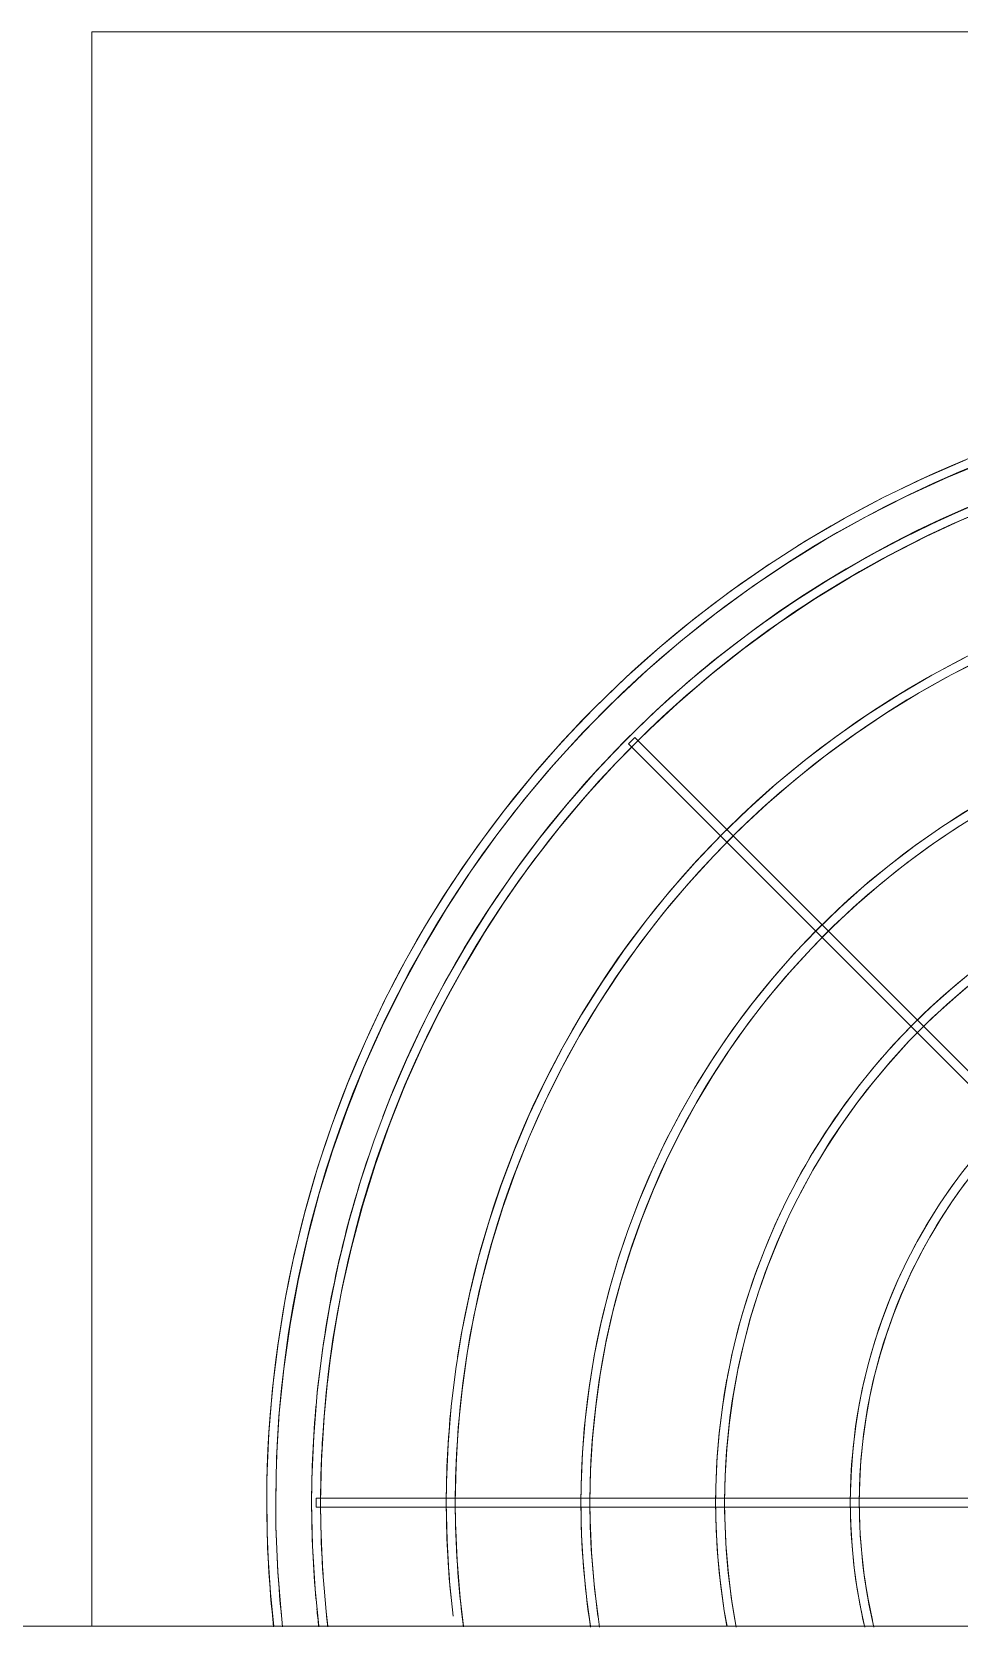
# Model space of a CAD drawing. Header units: millimetres. Extents: x -99196 to 15601, y -9661 to 93550.
# Drawn here: x -9648.8 to -9442.3, y 25499.8 to 25855 of the extents above; entities that cross this region are included whole.
import ezdxf

# ---------------------------------------------------------------- set-up
doc = ezdxf.new("R2010")
doc.units = ezdxf.units.MM
doc.layers.add('M-EQPM', color=44, linetype='Continuous', lineweight=5)
doc.layers.add('NET-THAY', color=2, linetype='Continuous', lineweight=9)

# ---------------------------------------------------------------- blocks, each defined once
blk = doc.blocks.new('ALB-AC MAY LANH - Generic _Without Brackets_-1836009-MẶT ĐỨNG 14-1')
at = {"layer": 'M-EQPM'}
for p, q in [((-9635.52, 19255), (-8765.52, 19255)), ((-9635.52, 18900), (-9635.52, 19255)), ((-9514.52, 19097.91), (-9515.94, 19096.5)), ((-9515.94, 19096.5), (-9367.44, 18948.01)), ((-9366.03, 18949.42), (-9514.52, 19097.91)), ((-9375.52, 18928.5), (-9585.52, 18928.5)), ((-9585.52, 18928.5), (-9585.52, 18926.5)), ((-9585.52, 18926.5), (-9375.52, 18926.5))]:
    blk.add_line(p, q, dxfattribs=at)
at = {"layer": 'M-EQPM', "flags": 128}
for points in [[(-9440.77, 19159.73), (-9449.98, 19155.73), (-9459.02, 19151.37), (-9467.88, 19146.66), (-9476.55, 19141.59), (-9485, 19136.18), (-9493.24, 19130.43), (-9501.24, 19124.36), (-9508.98, 19117.98), (-9516.47, 19111.29), (-9523.68, 19104.31), (-9530.61, 19097.04), (-9537.24, 19089.5), (-9543.57, 19081.71), (-9549.58, 19073.66), (-9555.26, 19065.39), (-9560.6, 19056.89), (-9565.61, 19048.19), (-9570.26, 19039.29), (-9574.55, 19030.21), (-9578.47, 19020.97), (-9582.02, 19011.58), (-9585.2, 19002.06), (-9587.99, 18992.41), (-9590.39, 18982.67), (-9592.4, 18972.83), (-9594.01, 18962.92), (-9595.23, 18952.96), (-9596.05, 18942.95), (-9596.47, 18932.92), (-9596.52, 18927.5)], [(-9440.77, 19159.73), (-9449.98, 19155.73), (-9459.02, 19151.37), (-9467.88, 19146.66), (-9476.55, 19141.59), (-9485, 19136.18), (-9493.24, 19130.43), (-9501.24, 19124.36), (-9508.98, 19117.98), (-9516.47, 19111.29), (-9523.68, 19104.31), (-9530.61, 19097.04), (-9537.24, 19089.5), (-9543.57, 19081.71), (-9549.58, 19073.66), (-9555.26, 19065.39), (-9560.6, 19056.89), (-9565.61, 19048.19), (-9570.26, 19039.29), (-9574.55, 19030.21), (-9578.47, 19020.97), (-9582.02, 19011.58), (-9585.2, 19002.06), (-9587.99, 18992.41), (-9590.39, 18982.67), (-9592.4, 18972.83), (-9594.01, 18962.92), (-9595.23, 18952.96), (-9596.05, 18942.95), (-9596.47, 18932.92), (-9596.52, 18927.5)], [(-9440.77, 19159.73), (-9449.98, 19155.73), (-9459.02, 19151.37), (-9467.88, 19146.66), (-9476.55, 19141.59), (-9485, 19136.18), (-9493.24, 19130.43), (-9501.24, 19124.36), (-9508.98, 19117.98), (-9516.47, 19111.29), (-9523.68, 19104.31), (-9530.61, 19097.04), (-9537.24, 19089.5), (-9543.57, 19081.71), (-9549.58, 19073.66), (-9555.26, 19065.39), (-9560.6, 19056.89), (-9565.61, 19048.19), (-9570.26, 19039.29), (-9574.55, 19030.21), (-9578.47, 19020.97), (-9582.02, 19011.58), (-9585.2, 19002.06), (-9587.99, 18992.41), (-9590.39, 18982.67), (-9592.4, 18972.83), (-9594.01, 18962.92), (-9595.23, 18952.96), (-9596.05, 18942.95), (-9596.47, 18932.92), (-9596.52, 18927.5)], [(-9440.77, 19159.73), (-9449.98, 19155.73), (-9459.02, 19151.37), (-9467.88, 19146.66), (-9476.55, 19141.59), (-9485, 19136.18), (-9493.24, 19130.43), (-9501.24, 19124.36), (-9508.98, 19117.98), (-9516.47, 19111.29), (-9523.68, 19104.31), (-9530.61, 19097.04), (-9537.24, 19089.5), (-9543.57, 19081.71), (-9549.58, 19073.66), (-9555.26, 19065.39), (-9560.6, 19056.89), (-9565.61, 19048.19), (-9570.26, 19039.29), (-9574.55, 19030.21), (-9578.47, 19020.97), (-9582.02, 19011.58), (-9585.2, 19002.06), (-9587.99, 18992.41), (-9590.39, 18982.67), (-9592.4, 18972.83), (-9594.01, 18962.92), (-9595.23, 18952.96), (-9596.05, 18942.95), (-9596.47, 18932.92), (-9596.52, 18927.5)], [(-9440.77, 19159.73), (-9449.98, 19155.73), (-9459.02, 19151.37), (-9467.88, 19146.66), (-9476.55, 19141.59), (-9485, 19136.18), (-9493.24, 19130.43), (-9501.24, 19124.36), (-9508.98, 19117.98), (-9516.47, 19111.29), (-9523.68, 19104.31), (-9530.61, 19097.04), (-9537.24, 19089.5), (-9543.57, 19081.71), (-9549.58, 19073.66), (-9555.26, 19065.39), (-9560.6, 19056.89), (-9565.61, 19048.19), (-9570.26, 19039.29), (-9574.55, 19030.21), (-9578.47, 19020.97), (-9582.02, 19011.58), (-9585.2, 19002.06), (-9587.99, 18992.41), (-9590.39, 18982.67), (-9592.4, 18972.83), (-9594.01, 18962.92), (-9595.23, 18952.96), (-9596.05, 18942.95), (-9596.47, 18932.92), (-9596.52, 18927.5)], [(-9440.77, 19159.73), (-9449.98, 19155.73), (-9459.02, 19151.37), (-9467.88, 19146.66), (-9476.55, 19141.59), (-9485, 19136.18), (-9493.24, 19130.43), (-9501.24, 19124.36), (-9508.98, 19117.98), (-9516.47, 19111.29), (-9523.68, 19104.31), (-9530.61, 19097.04), (-9537.24, 19089.5), (-9543.57, 19081.71), (-9549.58, 19073.66), (-9555.26, 19065.39), (-9560.6, 19056.89), (-9565.61, 19048.19), (-9570.26, 19039.29), (-9574.55, 19030.21), (-9578.47, 19020.97), (-9582.02, 19011.58), (-9585.2, 19002.06), (-9587.99, 18992.41), (-9590.39, 18982.67), (-9592.4, 18972.83), (-9594.01, 18962.92), (-9595.23, 18952.96), (-9596.05, 18942.95), (-9596.47, 18932.92), (-9596.52, 18927.5)], [(-9440.77, 19159.73), (-9449.98, 19155.73), (-9459.02, 19151.37), (-9467.88, 19146.66), (-9476.55, 19141.59), (-9485, 19136.18), (-9493.24, 19130.43), (-9501.24, 19124.36), (-9508.98, 19117.98), (-9516.47, 19111.29), (-9523.68, 19104.31), (-9530.61, 19097.04), (-9537.24, 19089.5), (-9543.57, 19081.71), (-9549.58, 19073.66), (-9555.26, 19065.39), (-9560.6, 19056.89), (-9565.61, 19048.19), (-9570.26, 19039.29), (-9574.55, 19030.21), (-9578.47, 19020.97), (-9582.02, 19011.58), (-9585.2, 19002.06), (-9587.99, 18992.41), (-9590.39, 18982.67), (-9592.4, 18972.83), (-9594.01, 18962.92), (-9595.23, 18952.96), (-9596.05, 18942.95), (-9596.47, 18932.92), (-9596.52, 18927.5)], [(-9440.77, 19159.73), (-9449.98, 19155.73), (-9459.02, 19151.37), (-9467.88, 19146.66), (-9476.55, 19141.59), (-9485, 19136.18), (-9493.24, 19130.43), (-9501.24, 19124.36), (-9508.98, 19117.98), (-9516.47, 19111.29), (-9523.68, 19104.31), (-9530.61, 19097.04), (-9537.24, 19089.5), (-9543.57, 19081.71), (-9549.58, 19073.66), (-9555.26, 19065.39), (-9560.6, 19056.89), (-9565.61, 19048.19), (-9570.26, 19039.29), (-9574.55, 19030.21), (-9578.47, 19020.97), (-9582.02, 19011.58), (-9585.2, 19002.06), (-9587.99, 18992.41), (-9590.39, 18982.67), (-9592.4, 18972.83), (-9594.01, 18962.92), (-9595.23, 18952.96), (-9596.05, 18942.95), (-9596.47, 18932.92), (-9596.52, 18927.5)], [(-9594.52, 18927.5), (-9594.33, 18937.46), (-9593.73, 18947.4), (-9592.73, 18957.31), (-9591.34, 18967.17), (-9589.56, 18976.97), (-9587.39, 18986.69), (-9584.83, 18996.31), (-9581.88, 19005.83), (-9578.56, 19015.22), (-9574.87, 19024.47), (-9570.81, 19033.56), (-9566.39, 19042.48), (-9561.61, 19051.22), (-9556.49, 19059.77), (-9551.03, 19068.1), (-9545.25, 19076.2), (-9539.14, 19084.07), (-9532.72, 19091.69), (-9526.01, 19099.04), (-9519, 19106.12), (-9511.72, 19112.92), (-9504.17, 19119.41), (-9496.37, 19125.6), (-9488.33, 19131.48), (-9480.06, 19137.03), (-9471.57, 19142.24), (-9462.89, 19147.11), (-9454.01, 19151.63), (-9444.96, 19155.78), (-9435.75, 19159.58)], [(-9477.3, 19138.72), (-9471.57, 19142.24), (-9462.89, 19147.11), (-9454.01, 19151.63), (-9444.96, 19155.78), (-9435.75, 19159.58)], [(-9477.3, 19138.72), (-9471.57, 19142.24), (-9462.89, 19147.11), (-9454.01, 19151.63), (-9444.96, 19155.78), (-9435.75, 19159.58)], [(-9477.3, 19138.72), (-9471.57, 19142.24), (-9462.89, 19147.11), (-9454.01, 19151.63), (-9444.96, 19155.78), (-9435.75, 19159.58)], [(-9477.3, 19138.72), (-9471.57, 19142.24), (-9462.89, 19147.11), (-9454.01, 19151.63), (-9444.96, 19155.78), (-9435.75, 19159.58)], [(-9477.3, 19138.72), (-9471.57, 19142.24), (-9462.89, 19147.11), (-9454.01, 19151.63), (-9444.96, 19155.78), (-9435.75, 19159.58)], [(-9477.3, 19138.72), (-9471.57, 19142.24), (-9462.89, 19147.11), (-9454.01, 19151.63), (-9444.96, 19155.78), (-9435.75, 19159.58)], [(-9477.3, 19138.72), (-9471.57, 19142.24), (-9462.89, 19147.11), (-9454.01, 19151.63), (-9444.96, 19155.78), (-9435.75, 19159.58)], [(-9436.97, 19150.48), (-9445.82, 19146.64), (-9454.5, 19142.45), (-9463.01, 19137.93), (-9471.33, 19133.06), (-9479.45, 19127.86), (-9487.35, 19122.35), (-9495.03, 19116.52), (-9502.47, 19110.39), (-9509.66, 19103.97), (-9516.58, 19097.26), (-9523.24, 19090.29), (-9529.6, 19083.05), (-9535.68, 19075.56), (-9541.45, 19067.84), (-9546.9, 19059.89), (-9552.03, 19051.74), (-9556.84, 19043.38), (-9561.3, 19034.84), (-9565.42, 19026.12), (-9569.19, 19017.25), (-9572.6, 19008.23), (-9575.65, 18999.09), (-9578.33, 18989.83), (-9580.63, 18980.47), (-9582.56, 18971.02), (-9584.11, 18961.51), (-9585.28, 18951.94), (-9586.07, 18942.33), (-9586.47, 18932.7), (-9586.52, 18927.5)], [(-9584.52, 18927.5), (-9584.33, 18937.06), (-9583.76, 18946.6), (-9582.81, 18956.11), (-9581.47, 18965.58), (-9579.76, 18974.98), (-9577.67, 18984.31), (-9575.22, 18993.55), (-9572.39, 19002.68), (-9569.2, 19011.69), (-9565.66, 19020.57), (-9561.76, 19029.3), (-9557.52, 19037.87), (-9552.93, 19046.25), (-9548.02, 19054.45), (-9542.78, 19062.45), (-9537.23, 19070.23), (-9531.36, 19077.78), (-9525.21, 19085.09), (-9518.76, 19092.15), (-9512.04, 19098.95), (-9505.05, 19105.47), (-9497.8, 19111.71), (-9490.32, 19117.65), (-9482.6, 19123.29), (-9474.66, 19128.61), (-9466.51, 19133.61), (-9458.17, 19138.29), (-9449.65, 19142.62), (-9440.97, 19146.62)], [(-9440.93, 19115.7), (-9448.38, 19111.73), (-9455.67, 19107.47), (-9462.78, 19102.92), (-9469.7, 19098.09), (-9476.42, 19092.99), (-9482.93, 19087.62), (-9489.23, 19082), (-9495.29, 19076.13), (-9501.11, 19070.02), (-9506.69, 19063.69), (-9512.01, 19057.13), (-9517.06, 19050.37), (-9521.83, 19043.41), (-9526.33, 19036.27), (-9530.53, 19028.95), (-9534.44, 19021.47), (-9538.05, 19013.84), (-9541.35, 19006.08), (-9544.33, 18998.18), (-9547, 18990.18), (-9549.35, 18982.07), (-9551.37, 18973.87), (-9553.05, 18965.61), (-9554.41, 18957.28), (-9555.44, 18948.9), (-9556.12, 18940.49), (-9556.48, 18932.06), (-9556.52, 18927.5)], [(-9554.52, 18927.5), (-9554.36, 18935.86), (-9553.86, 18944.2), (-9553.02, 18952.52), (-9551.85, 18960.8), (-9550.36, 18969.02), (-9548.53, 18977.18), (-9546.38, 18985.26), (-9543.91, 18993.24), (-9541.13, 19001.13), (-9538.03, 19008.89), (-9534.62, 19016.52), (-9530.91, 19024.01), (-9526.9, 19031.35), (-9522.6, 19038.52), (-9518.02, 19045.51), (-9513.16, 19052.31), (-9508.04, 19058.92), (-9502.65, 19065.31), (-9497.01, 19071.48), (-9491.14, 19077.43), (-9485.02, 19083.13), (-9478.69, 19088.58), (-9472.14, 19093.78), (-9465.39, 19098.71), (-9458.45, 19103.37), (-9451.32, 19107.74), (-9444.03, 19111.83), (-9436.58, 19115.62)], [(-9594.52, 18927.5), (-9594.33, 18937.46), (-9593.73, 18947.4), (-9592.73, 18957.31), (-9591.34, 18967.17), (-9589.56, 18976.97), (-9587.39, 18986.69), (-9584.83, 18996.31), (-9581.88, 19005.83), (-9578.56, 19015.22), (-9574.87, 19024.47), (-9570.81, 19033.56), (-9566.39, 19042.48), (-9561.61, 19051.22), (-9556.49, 19059.77), (-9551.03, 19068.1), (-9545.25, 19076.2), (-9539.14, 19084.07), (-9532.72, 19091.69), (-9526.01, 19099.04), (-9519, 19106.12), (-9511.72, 19112.92), (-9504.17, 19119.41), (-9496.37, 19125.6), (-9488.33, 19131.48), (-9483.56, 19134.68)], [(-9594.52, 18927.5), (-9594.33, 18937.46), (-9593.73, 18947.4), (-9592.73, 18957.31), (-9591.34, 18967.17), (-9589.56, 18976.97), (-9587.39, 18986.69), (-9584.83, 18996.31), (-9581.88, 19005.83), (-9578.56, 19015.22), (-9574.87, 19024.47), (-9570.81, 19033.56), (-9566.39, 19042.48), (-9561.61, 19051.22), (-9556.49, 19059.77), (-9551.03, 19068.1), (-9545.25, 19076.2), (-9539.14, 19084.07), (-9532.72, 19091.69), (-9526.01, 19099.04), (-9519, 19106.12), (-9511.72, 19112.92), (-9504.17, 19119.41), (-9496.37, 19125.6), (-9488.33, 19131.48), (-9483.56, 19134.68)], [(-9594.52, 18927.5), (-9594.33, 18937.46), (-9593.73, 18947.4), (-9592.73, 18957.31), (-9591.34, 18967.17), (-9589.56, 18976.97), (-9587.39, 18986.69), (-9584.83, 18996.31), (-9581.88, 19005.83), (-9578.56, 19015.22), (-9574.87, 19024.47), (-9570.81, 19033.56), (-9566.39, 19042.48), (-9561.61, 19051.22), (-9556.49, 19059.77), (-9551.03, 19068.1), (-9545.25, 19076.2), (-9539.14, 19084.07), (-9532.72, 19091.69), (-9526.01, 19099.04), (-9519, 19106.12), (-9511.72, 19112.92), (-9504.17, 19119.41), (-9496.37, 19125.6), (-9488.33, 19131.48), (-9483.56, 19134.68)], [(-9594.52, 18927.5), (-9594.33, 18937.46), (-9593.73, 18947.4), (-9592.73, 18957.31), (-9591.34, 18967.17), (-9589.56, 18976.97), (-9587.39, 18986.69), (-9584.83, 18996.31), (-9581.88, 19005.83), (-9578.56, 19015.22), (-9574.87, 19024.47), (-9570.81, 19033.56), (-9566.39, 19042.48), (-9561.61, 19051.22), (-9556.49, 19059.77), (-9551.03, 19068.1), (-9545.25, 19076.2), (-9539.14, 19084.07), (-9532.72, 19091.69), (-9526.01, 19099.04), (-9519, 19106.12), (-9511.72, 19112.92), (-9504.17, 19119.41), (-9496.37, 19125.6), (-9488.33, 19131.48), (-9483.56, 19134.68)], [(-9594.52, 18927.5), (-9594.33, 18937.46), (-9593.73, 18947.4), (-9592.73, 18957.31), (-9591.34, 18967.17), (-9589.56, 18976.97), (-9587.39, 18986.69), (-9584.83, 18996.31), (-9581.88, 19005.83), (-9578.56, 19015.22), (-9574.87, 19024.47), (-9570.81, 19033.56), (-9566.39, 19042.48), (-9561.61, 19051.22), (-9556.49, 19059.77), (-9551.03, 19068.1), (-9545.25, 19076.2), (-9539.14, 19084.07), (-9532.72, 19091.69), (-9526.01, 19099.04), (-9519, 19106.12), (-9511.72, 19112.92), (-9504.17, 19119.41), (-9496.37, 19125.6), (-9488.33, 19131.48), (-9483.56, 19134.68)], [(-9594.52, 18927.5), (-9594.33, 18937.46), (-9593.73, 18947.4), (-9592.73, 18957.31), (-9591.34, 18967.17), (-9589.56, 18976.97), (-9587.39, 18986.69), (-9584.83, 18996.31), (-9581.88, 19005.83), (-9578.56, 19015.22), (-9574.87, 19024.47), (-9570.81, 19033.56), (-9566.39, 19042.48), (-9561.61, 19051.22), (-9556.49, 19059.77), (-9551.03, 19068.1), (-9545.25, 19076.2), (-9539.14, 19084.07), (-9532.72, 19091.69), (-9526.01, 19099.04), (-9519, 19106.12), (-9511.72, 19112.92), (-9504.17, 19119.41), (-9496.37, 19125.6), (-9488.33, 19131.48), (-9483.56, 19134.68)], [(-9594.52, 18927.5), (-9594.33, 18937.46), (-9593.73, 18947.4), (-9592.73, 18957.31), (-9591.34, 18967.17), (-9589.56, 18976.97), (-9587.39, 18986.69), (-9584.83, 18996.31), (-9581.88, 19005.83), (-9578.56, 19015.22), (-9574.87, 19024.47), (-9570.81, 19033.56), (-9566.39, 19042.48), (-9561.61, 19051.22), (-9556.49, 19059.77), (-9551.03, 19068.1), (-9545.25, 19076.2), (-9539.14, 19084.07), (-9532.72, 19091.69), (-9526.01, 19099.04), (-9519, 19106.12), (-9511.72, 19112.92), (-9504.17, 19119.41), (-9496.37, 19125.6), (-9488.33, 19131.48), (-9483.56, 19134.68)], [(-9440.01, 19081.88), (-9446.11, 19077.98), (-9452.04, 19073.84), (-9457.81, 19069.46), (-9463.4, 19064.86), (-9468.8, 19060.03), (-9474, 19055), (-9478.99, 19049.76), (-9483.77, 19044.32), (-9488.34, 19038.7), (-9492.67, 19032.9), (-9496.77, 19026.93), (-9500.62, 19020.81), (-9504.23, 19014.53), (-9507.58, 19008.11), (-9510.68, 19001.57), (-9513.51, 18994.9), (-9516.07, 18988.13), (-9518.35, 18981.26), (-9520.37, 18974.31), (-9522.1, 18967.28), (-9523.55, 18960.19), (-9524.71, 18953.04), (-9525.59, 18945.86), (-9526.18, 18938.64), (-9526.48, 18931.41), (-9526.52, 18927.5)], [(-9524.52, 18927.5), (-9524.38, 18934.66), (-9523.95, 18941.8), (-9523.24, 18948.93), (-9522.24, 18956.02), (-9520.96, 18963.06), (-9519.39, 18970.05), (-9517.55, 18976.97), (-9515.44, 18983.81), (-9513.05, 18990.56), (-9510.39, 18997.21), (-9507.47, 19003.74), (-9504.3, 19010.16), (-9500.86, 19016.44), (-9497.18, 19022.58), (-9493.26, 19028.57), (-9489.1, 19034.4), (-9484.71, 19040.05), (-9480.1, 19045.53), (-9475.27, 19050.82), (-9470.23, 19055.91), (-9465, 19060.79), (-9459.57, 19065.46), (-9453.97, 19069.91), (-9448.18, 19074.14), (-9442.24, 19078.12)], [(-9439.2, 19045.93), (-9443.86, 19042.09), (-9448.36, 19038.07), (-9452.7, 19033.87), (-9456.87, 19029.49), (-9460.86, 19024.96), (-9464.67, 19020.27), (-9468.28, 19015.43), (-9471.7, 19010.45), (-9474.91, 19005.34), (-9477.92, 19000.1), (-9480.72, 18994.75), (-9483.3, 18989.29), (-9485.66, 18983.73), (-9487.8, 18978.08), (-9489.71, 18972.35), (-9491.39, 18966.55), (-9492.83, 18960.69), (-9494.04, 18954.77), (-9495.01, 18948.81), (-9495.75, 18942.81), (-9496.24, 18936.79), (-9496.49, 18930.76), (-9496.52, 18927.5)], [(-9494.52, 18927.5), (-9494.41, 18933.46), (-9494.05, 18939.41), (-9493.45, 18945.34), (-9492.62, 18951.24), (-9491.55, 18957.1), (-9490.25, 18962.92), (-9488.72, 18968.68), (-9486.96, 18974.37), (-9484.97, 18979.99), (-9482.76, 18985.52), (-9480.33, 18990.96), (-9477.69, 18996.31), (-9474.83, 19001.54), (-9471.77, 19006.65), (-9468.5, 19011.63), (-9465.04, 19016.48), (-9461.38, 19021.19), (-9457.54, 19025.75), (-9453.52, 19030.15), (-9449.33, 19034.39), (-9444.98, 19038.45), (-9440.46, 19042.34)], [(-9441, 19001.84), (-9443.89, 18997.96), (-9446.63, 18993.97), (-9449.21, 18989.88), (-9451.62, 18985.68), (-9453.86, 18981.39), (-9455.93, 18977.01), (-9457.82, 18972.56), (-9459.53, 18968.03), (-9461.06, 18963.44), (-9462.41, 18958.79), (-9463.57, 18954.09), (-9464.53, 18949.35), (-9465.31, 18944.58), (-9465.9, 18939.77), (-9466.29, 18934.95), (-9466.5, 18930.11), (-9466.52, 18927.5)], [(-9464.52, 18927.5), (-9464.43, 18932.26), (-9464.14, 18937.01), (-9463.67, 18941.75), (-9463, 18946.46), (-9462.15, 18951.14), (-9461.11, 18955.79), (-9459.89, 18960.39), (-9458.48, 18964.93), (-9456.9, 18969.42), (-9455.13, 18973.84), (-9453.19, 18978.19), (-9451.08, 18982.45), (-9448.79, 18986.63), (-9446.35, 18990.71), (-9443.74, 18994.69), (-9440.97, 18998.57)], [(-9596.52, 18927.5), (-9596.32, 18917.46), (-9595.72, 18907.44), (-9594.97, 18900)], [(-9596.52, 18927.5), (-9596.32, 18917.46), (-9595.72, 18907.44), (-9594.97, 18900)], [(-9596.52, 18927.5), (-9596.32, 18917.46), (-9595.72, 18907.44), (-9594.97, 18900)], [(-9596.52, 18927.5), (-9596.32, 18917.46), (-9595.72, 18907.44), (-9594.97, 18900)], [(-9596.52, 18927.5), (-9596.32, 18917.46), (-9595.72, 18907.44), (-9594.97, 18900)], [(-9596.52, 18927.5), (-9596.32, 18917.46), (-9595.72, 18907.44), (-9594.97, 18900)], [(-9596.52, 18927.5), (-9596.32, 18917.46), (-9595.72, 18907.44), (-9594.97, 18900)], [(-9596.52, 18927.5), (-9596.32, 18917.46), (-9595.72, 18907.44), (-9594.97, 18900)], [(-9593.24, 18902.25), (-9594.05, 18912.17), (-9594.47, 18922.12), (-9594.52, 18927.5)], [(-9593.24, 18902.25), (-9594.05, 18912.17), (-9594.47, 18922.12), (-9594.52, 18927.5)], [(-9593.24, 18902.25), (-9594.05, 18912.17), (-9594.47, 18922.12), (-9594.52, 18927.5)], [(-9593.24, 18902.25), (-9594.05, 18912.17), (-9594.47, 18922.12), (-9594.52, 18927.5)], [(-9593.24, 18902.25), (-9594.05, 18912.17), (-9594.47, 18922.12), (-9594.52, 18927.5)], [(-9593.24, 18902.25), (-9594.05, 18912.17), (-9594.47, 18922.12), (-9594.52, 18927.5)], [(-9593.24, 18902.25), (-9594.05, 18912.17), (-9594.47, 18922.12), (-9594.52, 18927.5)], [(-9593.24, 18902.25), (-9594.05, 18912.17), (-9594.47, 18922.12), (-9594.52, 18927.5)], [(-9586.52, 18927.5), (-9586.33, 18917.86), (-9585.75, 18908.24), (-9584.93, 18900)], [(-9582.89, 18900), (-9583.29, 18903.26), (-9584.07, 18912.79), (-9584.47, 18922.34), (-9584.52, 18927.5)], [(-9556.52, 18927.5), (-9556.36, 18919.06), (-9555.85, 18910.64), (-9555.01, 18902.24)], [(-9552.68, 18900), (-9553.45, 18906.3), (-9554.13, 18914.64), (-9554.48, 18922.99), (-9554.52, 18927.5)], [(-9526.52, 18927.5), (-9526.38, 18920.26), (-9525.95, 18913.04), (-9525.22, 18905.83), (-9524.4, 18900)], [(-9522.73, 18902.24), (-9523.6, 18909.35), (-9524.18, 18916.48), (-9524.48, 18923.64), (-9524.52, 18927.5)], [(-9496.52, 18927.5), (-9496.4, 18921.46), (-9496.04, 18915.43), (-9495.44, 18909.42), (-9494.6, 18903.44), (-9493.97, 18900)], [(-9492.07, 18900.59), (-9493.03, 18906.47), (-9493.76, 18912.39), (-9494.24, 18918.33), (-9494.49, 18924.28), (-9494.52, 18927.5)], [(-9466.52, 18927.5), (-9466.43, 18922.66), (-9466.14, 18917.83), (-9465.65, 18913.01), (-9464.98, 18908.22), (-9464.11, 18903.46), (-9463.34, 18900)], [(-9461.61, 18901.35), (-9462.57, 18906.01), (-9463.33, 18910.71), (-9463.91, 18915.43), (-9464.3, 18920.18), (-9464.5, 18924.93), (-9464.52, 18927.5)]]:
    blk.add_lwpolyline(points, dxfattribs=at)
at = {"layer": 'M-EQPM'}
for radius, start, end in [(251, 60.4089, 121.8937), (251, 60.4089, 121.8937), (251, 60.4089, 121.8937), (251, 60.4089, 121.8937), (251, 60.4089, 121.8937), (251, 60.4089, 121.8937), (251, 60.4089, 121.8937), (251, 60.4089, 121.8937), (249, 0, 180), (249, 0, 180), (249, 0, 180), (249, 0, 180), (249, 0, 180), (249, 0, 180), (249, 0, 180), (249, 0, 180), (241, 20.9119, 159.0881), (241, 45.2382, 134.7618), (239, 0, 180), (239, 90.2418, 134.7598), (251, 123.6381, 180), (251, 123.6381, 180), (251, 123.6381, 180), (251, 123.6381, 180), (251, 123.6381, 180), (251, 123.6381, 180), (251, 123.6381, 180), (251, 123.6381, 180), (209, 0, 180), (211, 88.2824, 171.1447), (179, 0, 180), (241, 135.2382, 159.0881), (239, 135.2402, 173.5714), (181, 114.6291, 180), (149, 0, 180), (151, 125.2829, 137.9222), (119, 0, 180), (151, 138.2799, 141.1336), (151, 141.7224, 153.9315), (121, 137.2785, 180), (241, 161.3043, 174.3645), (241, 161.3043, 174.3645), (151, 154.4464, 169.2407), (151, 169.5027, 180), (241, 174.8041, 180), (241, 174.8041, 180), (211, 174.2344, 180), (239, 176.1643, 179.7582), (251, 180, 186.3304), (251, 180, 186.3304), (251, 180, 186.3304), (251, 180, 186.3304), (251, 180, 186.3304), (251, 180, 186.3304), (251, 180, 186.3304), (251, 180, 186.3304), (249, 180, 186.3813), (249, 180, 186.3813), (249, 180, 186.3813), (249, 180, 186.3813), (249, 180, 186.3813), (249, 180, 186.3813), (249, 180, 186.3813), (249, 180, 186.3813), (241, 180, 185.1959), (241, 180, 185.1959), (239, 180, 186.6483), (239, 180.2418, 183.8357), (211, 180, 185.7656), (209, 180, 187.6128), (181, 180, 188.8054), (179, 180, 188.9038), (151, 180, 190.4973), (149, 180, 190.7199), (121, 180, 193.2385), (119, 180, 193.461), (241, 185.6355, 186.5931), (241, 185.6355, 186.5931)]:
    blk.add_arc((-9345.52, 18927.5), radius, start, end, dxfattribs=at)
blk = doc.blocks.new('A$C677B3655')
at = {"layer": 'NET-THAY'}
blk.add_line((-21428.26, 300), (-23628.26, 300), dxfattribs=at)
at = {"layer": 'M-EQPM'}
blk.add_blockref('ALB-AC MAY LANH - Generic _Without Brackets_-1836009-MẶT ĐỨNG 14-1', (-13327.74, -18600), dxfattribs=at)

msp = doc.modelspace()

# ---------------------------------------------------------------- block references
at = {"layer": 'NET-THAY'}
msp.add_blockref('A$C677B3655', (13327.74, 25200), dxfattribs=at)

doc.saveas('drawing.dxf')
